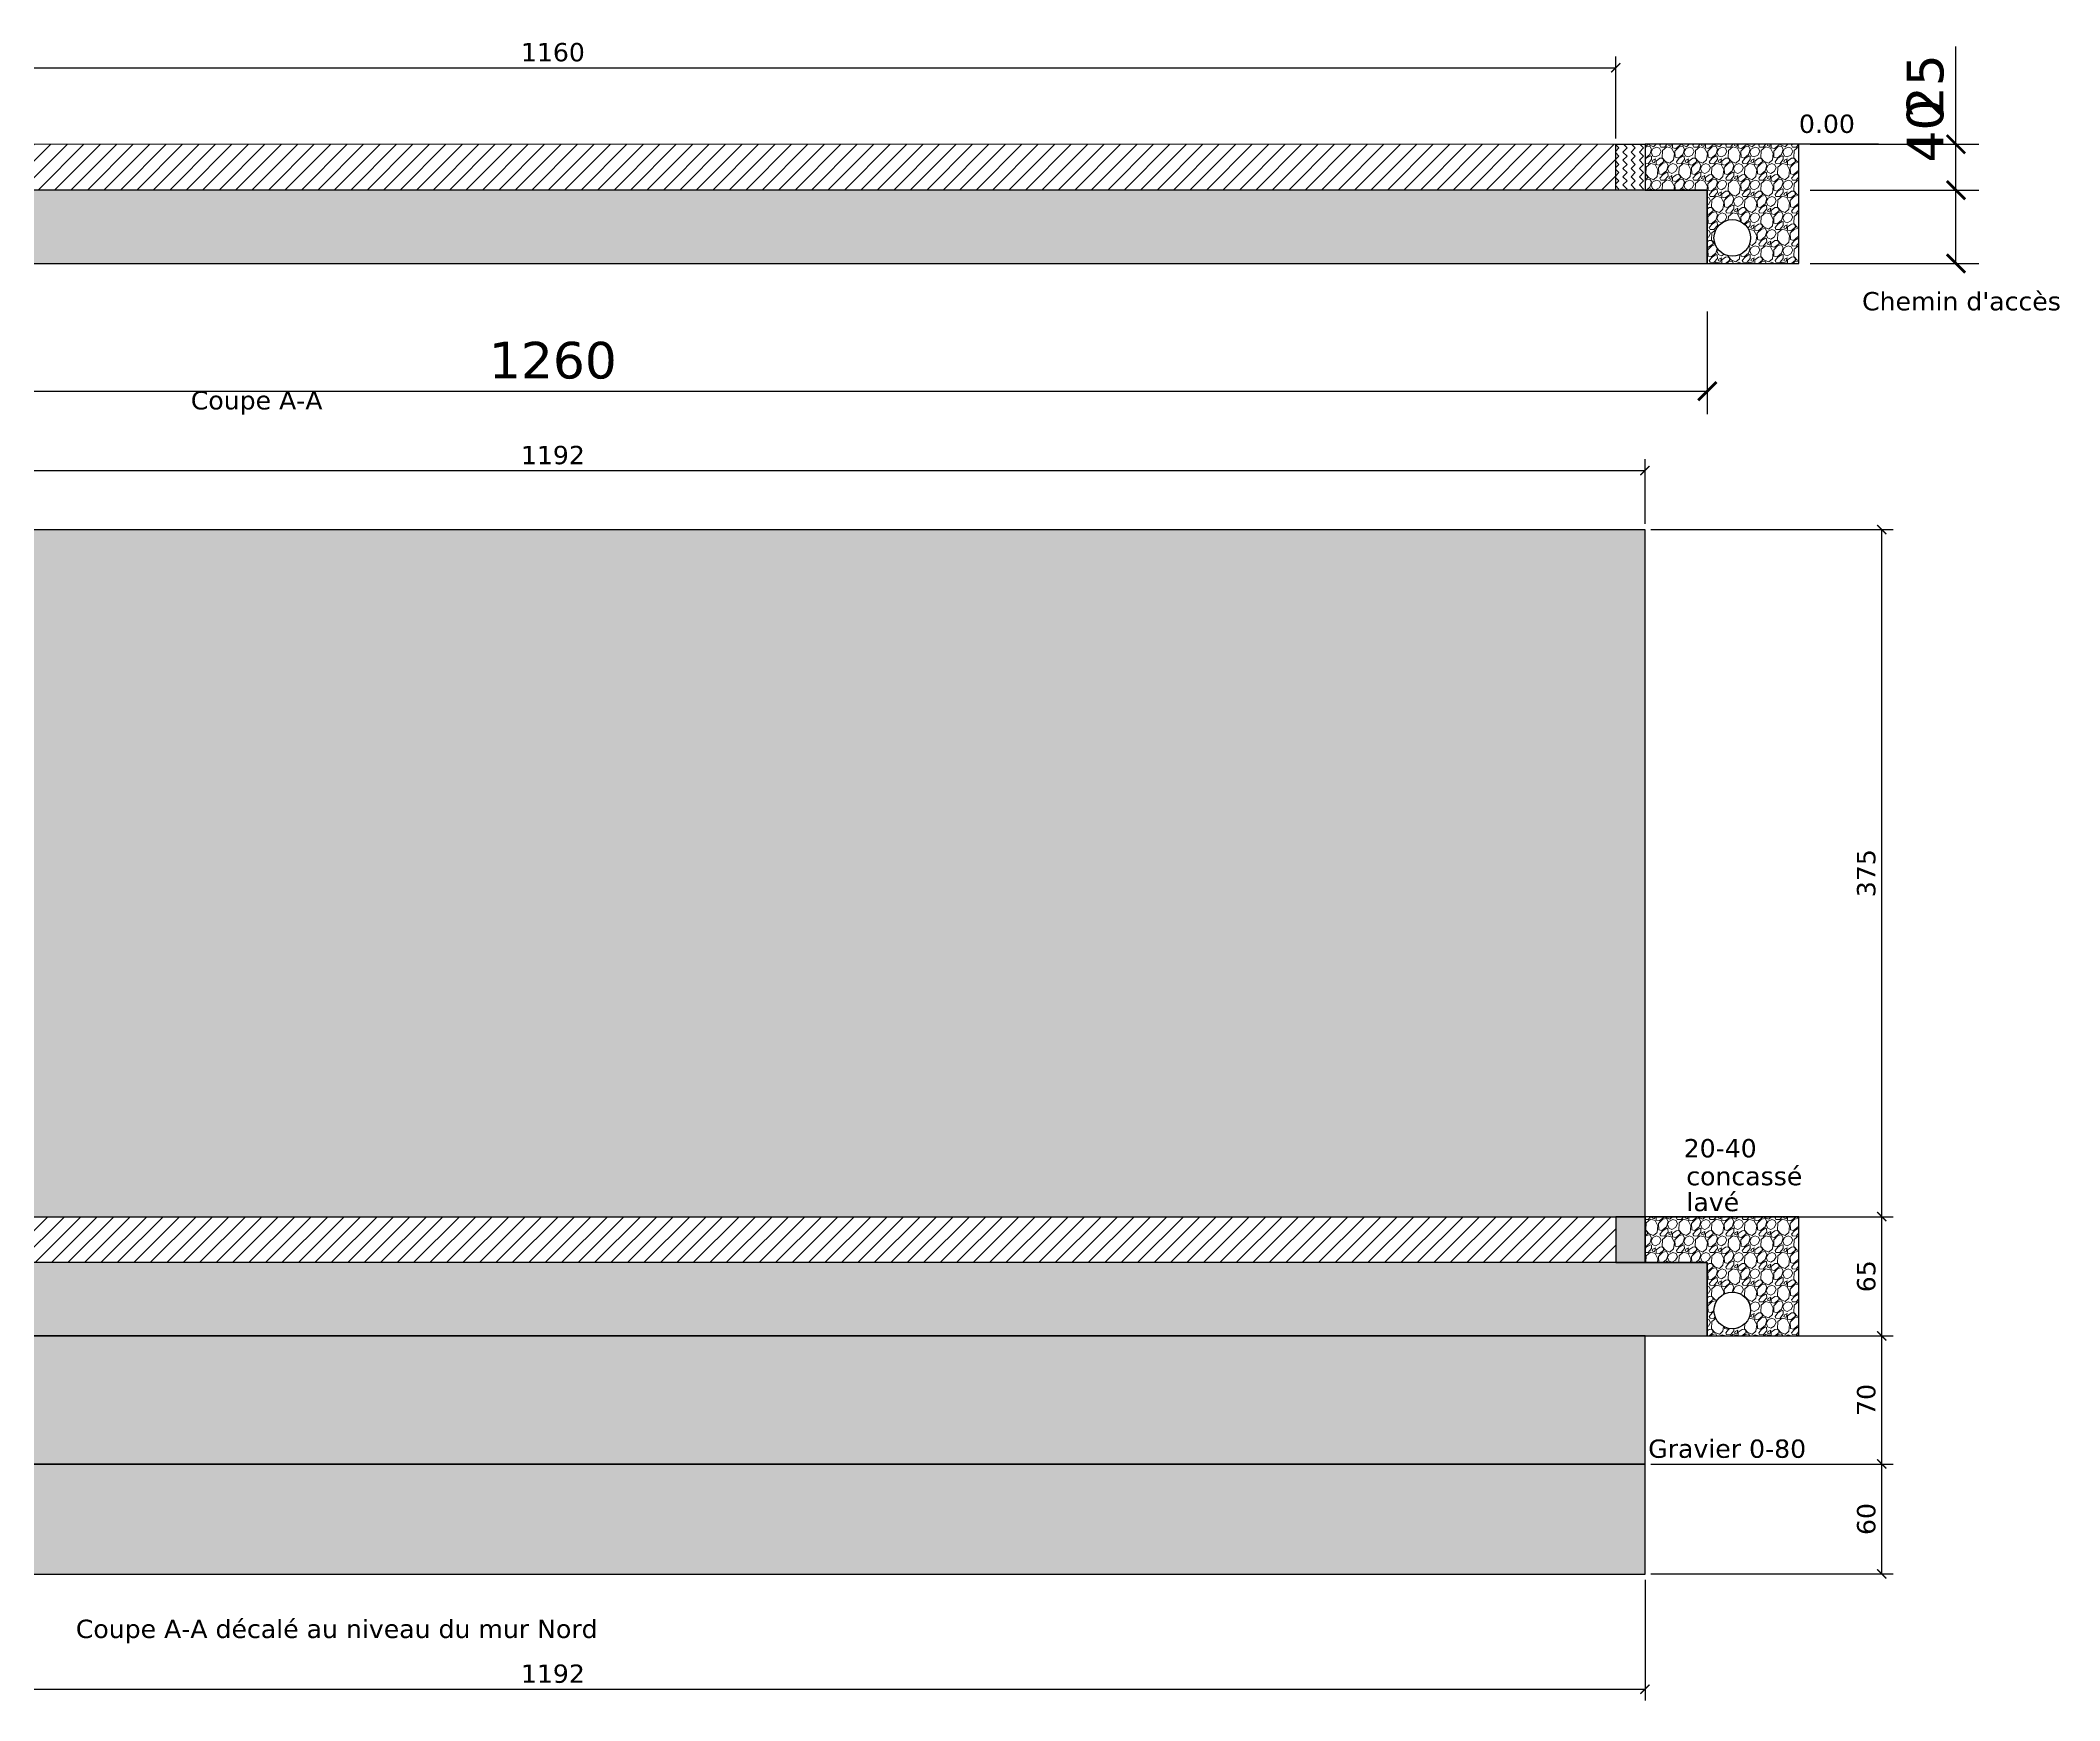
# Model space of a CAD drawing. Header units: centimetres. Extents: x -262314 to 1497847, y -126598 to 219599.
# Drawn here: x 68414 to 79434, y -113880 to -104819 of the extents above; entities that cross this region are included whole.
import ezdxf

# ---------------------------------------------------------------- set-up
doc = ezdxf.new("R2010")
doc.units = ezdxf.units.CM
doc.header["$PDMODE"] = 34
doc.header["$PDSIZE"] = 100
for name, color, linetype in [('Dimensions', 6, 'Continuous'), ('Gravier', 120, 'Continuous'), ('Isolant pourtour radier', 36, 'Continuous'), ('Misapor', 4, 'Continuous'), ('Mur de soutenement-fondations', 242, 'Continuous'), ('Title Block', 250, 'Continuous')]:
    doc.layers.add(name, color=color, linetype=linetype)
doc.layers.add('hatches', color=253, linetype='Continuous', lineweight=5)
doc.styles.add('Seb', font='Verdana.ttf')
doc.dimstyles.new('d', dxfattribs={"dimtxt": 1, "dimasz": 1, "dimexe": 1.25, "dimexo": 0.625, "dimtad": 1, "dimdec": 1, "dimlfac": 0.1, "dimtxsty": 'Seb', "dimblk": 'ARCHTICK', "dimblk1": 'ARCHTICK', "dimblk2": 'ARCHTICK', "dimcen": 2.5, "dimclrd": 256, "dimclre": 256, "dimadec": 0, "dimazin": 0, "dimtfac": 1, "dimtdec": 1, "dimtmove": 0, "dimatfit": 3, "dimldrblk": 'ARCHTICK', "dimfxl": 1, "dimlwd": -1, "dimlwe": -1, "dimarcsym": 0})
pattern_1 = [(95, (-7e-12, -38153.97), (140.09465, 117.55338), [19.05, -209.55]), (40, (-7e-12, -38153.97), (-160.01845, 110.17673), [15.24, -167.6406]), (145.45144, (11.67, -38144.18), (-19.9238, 227.7301), [16.19, -178.09024]), (91.1842, (-35.92, -38118.05), (221.41024, 161.9534), [28.575, -314.325]), (141.63556, (-17.47, -38104.56), (-7.0866, 342.82676), [24.285, -267.1356]), (36.18415, (-35.92, -38118.05), (-7.0866, 342.8268), [22.86, -251.4597]), (66, (-8.98, -38109.07), (179.51998, 34.89515), [19.05, -209.55]), (11, (-8.98, -38109.07), (-86.53993, 173.9412), [15.24, -167.64]), (116.45145, (5.98, -38106.16), (92.98005, 208.83634), [16.19, -178.08994]), (82.5, (-7e-12, -38153.97), (-57.60547, 61.973414), [0, -165.608, 0, -170.18, 0, -168.275]), (52.5, (-7e-12, -38153.97), (-23.58973, 118.087), [0, -97.028, 0, -161.798, 0, -64.135]), (12.5, (-40.05, -38194.024), (99.927863, 91.826196), [0, -63.5, 0, -198.12, 0, -262.89]), (2.5, (-58.01, -38211.98), (86.7639, 122.72239), [0, -82.55, 0, -131.572, 0, -186.69])]

# ---------------------------------------------------------------- blocks, each defined once
blk = doc.blocks.new('_ArchTick')
at = {"color": 0, "linetype": 'ByBlock', "const_width": 0.15}
blk.add_lwpolyline([(-0.5, -0.5), (0.5, 0.5)], dxfattribs=at)
blk = doc.blocks.new('*D161')
at = {"layer": 'Defpoints', "color": 0, "transparency": 16777216}
for p in [(64911, -106236), (77511, -106236), (77511, -106733)]:
    blk.add_point(p, dxfattribs=at)
at = {"layer": 'Dimensions', "transparency": 16777216}
for p, q in [((64911, -106298), (64911, -106858)), ((77511, -106298), (77511, -106858)), ((64911, -106733), (77511, -106733))]:
    blk.add_line(p, q, dxfattribs=at)
at = {"layer": 'Dimensions', "transparency": 16777216, "xscale": 100, "yscale": 100, "zscale": 100, "rotation": 180}
blk.add_blockref('_ArchTick', (64911, -106733), dxfattribs=at)
at = {"layer": 'Dimensions', "transparency": 16777216, "xscale": 100, "yscale": 100, "zscale": 100}
blk.add_blockref('_ArchTick', (77511, -106733), dxfattribs=at)
at = {"layer": 'Dimensions', "color": 0, "transparency": 16777216, "insert": (71211, -106566), "char_height": 200, "attachment_point": 5, "style": 'Seb'}
blk.add_mtext('1260', dxfattribs=at)
blk = doc.blocks.new('*D163')
at = {"layer": 'Defpoints', "color": 0, "transparency": 16777216}
for p in [(78011, -105636), (78868, -105636), (78011, -106036)]:
    blk.add_point(p, dxfattribs=at)
at = {"layer": 'Dimensions', "transparency": 16777216}
for p, q in [((78868, -105636), (78868, -105086)), ((78073, -105636), (78993, -105636)), ((78868, -106036), (78868, -105636)), ((78073, -106036), (78993, -106036))]:
    blk.add_line(p, q, dxfattribs=at)
at = {"layer": 'Dimensions', "transparency": 16777216, "xscale": 100, "yscale": 100, "zscale": 100}
for p, rotation in [((78868, -105636), 90), ((78868, -106036), 270)]:
    blk.add_blockref('_ArchTick', p, dxfattribs=dict(at, rotation=rotation))
at = {"layer": 'Dimensions', "color": 0, "transparency": 16777216, "insert": (78701, -105311), "char_height": 200, "attachment_point": 5, "rotation": 90, "style": 'Seb'}
blk.add_mtext('40', dxfattribs=at)
blk = doc.blocks.new('*D164')
at = {"layer": 'Defpoints', "color": 0, "transparency": 16777216}
for p in [(78011, -105386), (78868, -105386), (78011, -105636)]:
    blk.add_point(p, dxfattribs=at)
at = {"layer": 'Dimensions', "transparency": 16777216}
for p, q in [((78868, -105386), (78868, -104852)), ((78073, -105386), (78993, -105386)), ((78868, -105636), (78868, -105386)), ((78073, -105636), (78993, -105636))]:
    blk.add_line(p, q, dxfattribs=at)
at = {"layer": 'Dimensions', "transparency": 16777216, "xscale": 100, "yscale": 100, "zscale": 100}
for p, rotation in [((78868, -105386), 90), ((78868, -105636), 270)]:
    blk.add_blockref('_ArchTick', p, dxfattribs=dict(at, rotation=rotation))
at = {"layer": 'Dimensions', "color": 0, "transparency": 16777216, "insert": (78701, -105069), "char_height": 200, "attachment_point": 5, "rotation": 90, "style": 'Seb'}
blk.add_mtext('25', dxfattribs=at)
blk = doc.blocks.new('*D168')
at = {"layer": 'Defpoints', "color": 0}
for p in [(77011, -104968), (65411, -105386), (77011, -105386)]:
    blk.add_point(p, dxfattribs=at)
at = {"layer": 'Dimensions'}
for p, q in [((65411, -105355), (65411, -104906)), ((65411, -104968), (77011, -104968)), ((77011, -105355), (77011, -104906))]:
    blk.add_line(p, q, dxfattribs=at)
at = {"layer": 'Dimensions', "xscale": 50, "yscale": 50, "zscale": 50, "rotation": 180}
blk.add_blockref('_ArchTick', (65411, -104968), dxfattribs=at)
at = {"layer": 'Dimensions', "xscale": 50, "yscale": 50, "zscale": 50}
blk.add_blockref('_ArchTick', (77011, -104968), dxfattribs=at)
at = {"layer": 'Dimensions', "color": 0, "insert": (71211, -104884), "char_height": 100, "attachment_point": 5, "style": 'Seb'}
blk.add_mtext('1160', dxfattribs=at)
blk = doc.blocks.new('*D178')
at = {"layer": 'Defpoints', "color": 0}
for p in [(65251, -113189), (77171, -113189), (77171, -113818)]:
    blk.add_point(p, dxfattribs=at)
at = {"layer": 'Dimensions'}
for p, q in [((65251, -113221), (65251, -113880)), ((77171, -113221), (77171, -113880)), ((65251, -113818), (77171, -113818))]:
    blk.add_line(p, q, dxfattribs=at)
at = {"layer": 'Dimensions', "xscale": 50, "yscale": 50, "zscale": 50, "rotation": 180}
blk.add_blockref('_ArchTick', (65251, -113818), dxfattribs=at)
at = {"layer": 'Dimensions', "xscale": 50, "yscale": 50, "zscale": 50}
blk.add_blockref('_ArchTick', (77171, -113818), dxfattribs=at)
at = {"layer": 'Dimensions', "color": 0, "insert": (71211, -113734), "char_height": 100, "attachment_point": 5, "style": 'Seb'}
blk.add_mtext('1192', dxfattribs=at)
blk = doc.blocks.new('*D172')
at = {"layer": 'Defpoints', "color": 0}
for p in [(77171, -107167), (65251, -107439), (77171, -107489)]:
    blk.add_point(p, dxfattribs=at)
at = {"layer": 'Dimensions'}
for p, q in [((65251, -107408), (65251, -107104)), ((77171, -107458), (77171, -107104)), ((65251, -107167), (77171, -107167))]:
    blk.add_line(p, q, dxfattribs=at)
at = {"layer": 'Dimensions', "xscale": 50, "yscale": 50, "zscale": 50, "rotation": 180}
blk.add_blockref('_ArchTick', (65251, -107167), dxfattribs=at)
at = {"layer": 'Dimensions', "xscale": 50, "yscale": 50, "zscale": 50}
blk.add_blockref('_ArchTick', (77171, -107167), dxfattribs=at)
at = {"layer": 'Dimensions', "color": 0, "insert": (71211, -107083), "char_height": 100, "attachment_point": 5, "style": 'Seb'}
blk.add_mtext('1192', dxfattribs=at)
blk = doc.blocks.new('*D183')
at = {"layer": 'Defpoints', "color": 0}
for p in [(77171, -112589), (78463, -112589), (77171, -113189)]:
    blk.add_point(p, dxfattribs=at)
at = {"layer": 'Dimensions'}
for p, q in [((77202, -112589), (78525, -112589)), ((78463, -113189), (78463, -112589)), ((77202, -113189), (78525, -113189))]:
    blk.add_line(p, q, dxfattribs=at)
at = {"layer": 'Dimensions', "xscale": 50, "yscale": 50, "zscale": 50}
for p, rotation in [((78463, -112589), 90), ((78463, -113189), 270)]:
    blk.add_blockref('_ArchTick', p, dxfattribs=dict(at, rotation=rotation))
at = {"layer": 'Dimensions', "color": 0, "insert": (78379, -112889), "char_height": 100, "attachment_point": 5, "rotation": 90, "style": 'Seb'}
blk.add_mtext('60', dxfattribs=at)
blk = doc.blocks.new('*D182')
at = {"layer": 'Defpoints', "color": 0}
for p in [(77171, -111889), (78463, -111889), (77171, -112589)]:
    blk.add_point(p, dxfattribs=at)
at = {"layer": 'Dimensions'}
for p, q in [((77202, -111889), (78525, -111889)), ((78463, -112589), (78463, -111889)), ((77202, -112589), (78525, -112589))]:
    blk.add_line(p, q, dxfattribs=at)
at = {"layer": 'Dimensions', "xscale": 50, "yscale": 50, "zscale": 50}
for p, rotation in [((78463, -111889), 90), ((78463, -112589), 270)]:
    blk.add_blockref('_ArchTick', p, dxfattribs=dict(at, rotation=rotation))
at = {"layer": 'Dimensions', "color": 0, "insert": (78379, -112239), "char_height": 100, "attachment_point": 5, "rotation": 90, "style": 'Seb'}
blk.add_mtext('70', dxfattribs=at)
blk = doc.blocks.new('*D181')
at = {"layer": 'Defpoints', "color": 0}
for p in [(78011, -111239), (78463, -111239), (78011, -111889)]:
    blk.add_point(p, dxfattribs=at)
at = {"layer": 'Dimensions'}
for p, q in [((78042, -111239), (78525, -111239)), ((78463, -111889), (78463, -111239)), ((78042, -111889), (78525, -111889))]:
    blk.add_line(p, q, dxfattribs=at)
at = {"layer": 'Dimensions', "xscale": 50, "yscale": 50, "zscale": 50}
for p, rotation in [((78463, -111239), 90), ((78463, -111889), 270)]:
    blk.add_blockref('_ArchTick', p, dxfattribs=dict(at, rotation=rotation))
at = {"layer": 'Dimensions', "color": 0, "insert": (78379, -111564), "char_height": 100, "attachment_point": 5, "rotation": 90, "style": 'Seb'}
blk.add_mtext('65', dxfattribs=at)
blk = doc.blocks.new('*D170')
at = {"layer": 'Defpoints', "color": 0}
for p in [(77171, -107489), (78463, -107489), (77171, -111239)]:
    blk.add_point(p, dxfattribs=at)
at = {"layer": 'Dimensions'}
for p, q in [((77202, -107489), (78525, -107489)), ((78463, -111239), (78463, -107489)), ((77202, -111239), (78525, -111239))]:
    blk.add_line(p, q, dxfattribs=at)
at = {"layer": 'Dimensions', "xscale": 50, "yscale": 50, "zscale": 50}
for p, rotation in [((78463, -107489), 90), ((78463, -111239), 270)]:
    blk.add_blockref('_ArchTick', p, dxfattribs=dict(at, rotation=rotation))
at = {"layer": 'Dimensions', "color": 0, "insert": (78379, -109364), "char_height": 100, "attachment_point": 5, "rotation": 90, "style": 'Seb'}
blk.add_mtext('375', dxfattribs=at)

msp = doc.modelspace()

# ---------------------------------------------------------------- hatches: boundary and pattern name
at = {"layer": 'Gravier'}
h = msp.add_hatch(dxfattribs=at)
h.set_pattern_fill('GRAVEL', color=256, scale=5, angle=45)
h.paths.add_polyline_path([(65250.98, -112589.44), (77170.98, -112589.44), (77170.98, -111889.44), (65250.98, -111889.44)])
h = msp.add_hatch(dxfattribs=at)
h.set_pattern_fill('GRAVEL', color=256, scale=5, angle=45)
h.paths.add_polyline_path([(65250.98, -112589.44), (77170.98, -112589.44), (77170.98, -111889.44), (65250.98, -111889.44)])
at = {"layer": 'hatches'}
h = msp.add_hatch(dxfattribs=at)
h.set_pattern_fill('ANSI31', color=256, scale=20)
h.paths.add_polyline_path([(65410.98, -105635.77), (77010.98, -105635.77), (77010.98, -105385.77), (65410.98, -105385.77)])
h = msp.add_hatch(dxfattribs=at)
h.set_pattern_fill('ZIGZAG', color=256, scale=10, angle=45)
h.set_pattern_definition([(45, (0, 0), (4e-15, 44.9012806), [31.75, -31.75]), (135, (22.45, 22.45), (-44.9012806, 4e-15), [31.75, -31.75])])
h.paths.add_polyline_path([(77010.98, -105385.77), (77170.98, -105385.77), (77170.98, -105635.77), (77010.98, -105635.77)])
h = msp.add_hatch(dxfattribs=at)
h.set_pattern_fill('GRAVEL', color=256, scale=5, angle=45)
h.paths.add_polyline_path([(77747.36, -105896.88, 1), (77547.36, -105896.88, 1)], flags=16)
h.paths.add_polyline_path([(77510.98, -106035.77), (78010.98, -106035.77), (78010.98, -105385.77), (77170.98, -105385.77), (77170.98, -105635.77), (77510.98, -105635.77)])
h = msp.add_hatch(dxfattribs=at)
h.set_pattern_fill('HONEY', color=256, scale=10, angle=45)
h.set_pattern_definition([(45, (-1e-11, -36000), (14.233136, 53.118785), [31.75, -63.5]), (165, (-1e-11, -36000), (-53.118785, -14.2331355), [31.75, -63.5]), (105, (-1e-11, -36000), (-38.8856496, 38.88565), [-63.5, 31.75])])
h.paths.add_polyline_path([(65410.98, -105635.77), (64910.98, -105635.77), (64910.98, -106035.77), (77510.98, -106035.77), (77510.98, -105635.77)])
h = msp.add_hatch(dxfattribs=at)
h.set_pattern_fill('AR-CONC', color=256, angle=45)
h.set_pattern_definition(pattern_1)
h.paths.add_polyline_path([(65250.98, -111239.44), (65410.98, -111239.44), (77010.98, -111239.44), (77170.98, -111239.44), (77170.98, -107489.44), (65250.98, -107489.44)])
h = msp.add_hatch(dxfattribs=at)
h.set_pattern_fill('ZIGZAG', color=256, scale=10, angle=45)
h.set_pattern_definition([(45, (-7e-12, -38153.973), (4e-15, 44.901281), [31.75, -31.75]), (135, (22.45, -38131.522), (-44.901281, 4e-15), [31.75, -31.75])])
h.paths.add_polyline_path([(77170.98, -111239.44), (77010.98, -111239.44), (77010.98, -111489.44), (77170.98, -111489.44)])
h.paths.add_polyline_path([(65250.98, -111489.44), (65410.98, -111489.44), (65410.98, -111239.44), (65250.98, -111239.44)])
h = msp.add_hatch(dxfattribs=at)
h.set_pattern_fill('ANSI31', color=256, scale=20)
h.paths.add_polyline_path([(65410.98, -111489.44), (77010.98, -111489.44), (77010.98, -111239.44), (65410.98, -111239.44)])
h = msp.add_hatch(dxfattribs=at)
h.set_pattern_fill('GRAVEL', color=256, scale=5, angle=45)
h.set_pattern_definition([(273.0127875, (-25.145, 1216.339), (89.8025611, -1526.6435406), [17.08607, -1691.52418]), (229.969741, (-24.2467, 1199.277), (987.82816778, 1167.43330043), [29.32024, -2902.70244]), (177.510447, (-43.105, 1176.826), (1885.85378546, -89.8025605), [20.67408, -2046.73614]), (312.273689, (-55.6776, 1119.3525), (-1706.2486628, 1885.8537856), [26.70023, -2643.32187]), (337.833654, (-37.717, 1099.596), (-1526.6435406, 628.61792842), [26.18169, -2591.99039]), (42.273689, (-13.4704, 1089.7177), (-1885.8537856, -1706.2486628), [26.70023, -2643.32187]), (82.6942405, (6.286, 1107.678), (-269.40768351, -2065.45890786), [35.30968, -3495.65577]), (117.2553284, (10.7763, 1142.701), (-1347.03841794, 2604.27427523), [33.33598, -3300.26283]), (166.4295656, (-4.49, 1172.336), (-1885.85378546, 449.0128059), [26.79065, -2652.27728]), (220.236358, (-30.533, 1178.622), (1077.6307347, 898.0256119), [30.58566, -1498.69685]), (267.3974378, (-53.8815, 1158.8657), (-89.80256114, -2065.45890785), [39.5539, -3915.83863]), (183.814075, (34.125, 1207.359), (-1167.4332957, -89.8025611), [13.50023, -1336.52829]), (216.4692344, (20.6546, 1206.461), (1347.038418, 987.82817355), [25.6841, -2542.73195]), (270, (1e-14, 1191.195), (89.80256, -89.80256), [17.96047, -161.64466]), (248.19859, (-17.062, 1195.685), (269.4076837, 628.6179285), [9.67207, -957.53112]), (336.80141, (-20.655, 1186.704), (-359.210245, 179.6051224), [13.67828, -670.23765]), (75.963757, (-8.082, 1181.316), (89.8025612, 449.012806), [22.21598, -718.31491]), (206.56505, (-2.694, 1202.87), (269.407684, 89.802561), [16.06436, -385.5449]), (61.3895403, (-72.74, 1134.619), (628.61792847, 1167.43329574), [22.5044, -2227.94133]), (115.346176, (-61.964, 1154.3755), (628.61792843, -1347.0384182), [18.87995, -1869.11078]), (338.19859, (-20.655, 1220.83), (-628.6179285, 269.4076837), [19.344, -947.85918]), (28.6104597, (-2.694, 1213.645), (-1167.4332957, -628.61792856), [22.5044, -2227.94133]), (24.443955, (-17.062, 1078.941), (-628.6179285, -269.4076836), [21.70176, -1063.38672]), (339.7751406, (2.694, 1087.922), (-1436.84097966, 538.8153665), [18.18361, -1800.17967]), (111.80141, (70.046, 1131.925), (-269.4076837, 628.6179285), [19.344, -947.85918]), (62.3540246, (62.862, 1149.8854), (-808.2230508, -1526.64354063), [21.28914, -2107.6188]), (114.443955, (26.043, 1087.922), (269.4076836, -628.6179285), [10.85088, -1074.2376]), (146.309932, (64.658, 1126.537), (-449.012806, 269.4076836), [6.47573, -641.09975]), (210.963757, (59.27, 1130.13), (359.210245, 179.6051224), [26.18168, -497.45273]), (231.009006, (36.819, 1116.6585), (808.22305084, 987.82817336), [24.26335, -2402.06824]), (348.690068, (1e-14, 1173.234), (-269.407684, 89.802561), [18.31619, -439.58882]), (38.1572266, (17.9605, 1169.642), (1706.24866293, 1347.03841825), [31.97784, -3165.80045]), (105.945396, (43.105, 1189.399), (269.4076836, -987.8281733), [13.07541, -1294.46962]), (135, (39.51, 1201.97), (-179.60512, 1e-14), [7.62, -119.38]), (165.256437, (32.329, 1117.5565), (987.8281733, -269.4076837), [17.64335, -1746.69704]), (93.0127875, (15.266, 1122.047), (-89.8025611, 1526.6435406), [34.17214, -1674.43811]), (45, (13.47, 1156.17), (1e-14, 179.60512), [33.02, -93.98]), (10.3048465, (36.819, 1179.52), (1526.64354044, 269.40768446), [20.08048, -1987.96584]), (299.054604, (56.576, 1183.112), (269.4076836, -449.012806), [18.49145, -906.0825]), (252.6459754, (65.556, 1166.948), (-808.22305108, -2604.27427505), [30.10725, -2980.62322]), (220.4260787, (56.5756, 1138.211), (-1257.23585695, -1077.63073453), [31.85147, -3153.29232])])
h.paths.add_polyline_path([(77747.36, -111750.55, 1), (77547.36, -111750.55, 1)], flags=16)
h.paths.add_polyline_path([(77510.98, -111889.44), (78010.98, -111889.44), (78010.98, -111239.44), (77170.98, -111239.44), (77170.98, -111489.44), (77510.98, -111489.44)])
h = msp.add_hatch(dxfattribs=at)
h.set_pattern_fill('HONEY', color=256, scale=10, angle=45)
h.set_pattern_definition([(45, (-7e-12, -38153.973), (14.233136, 53.118785), [31.75, -63.5]), (165, (-7e-12, -38153.973), (-53.118785, -14.2331355), [31.75, -63.5]), (105, (-7e-12, -38153.973), (-38.8856496, 38.88565), [-63.5, 31.75])])
h.paths.add_polyline_path([(65250.98, -111489.44), (65250.98, -111889.44), (77510.98, -111889.44), (77510.98, -111489.44)])
h = msp.add_hatch(dxfattribs=at)
h.set_pattern_fill('GRAVEL', color=256, scale=5, angle=45)
h.paths.add_polyline_path([(65250.98, -112589.44), (77170.98, -112589.44), (77170.98, -111889.44), (65250.98, -111889.44)])
h = msp.add_hatch(dxfattribs=at)
h.set_pattern_fill('GRAVEL', color=256, scale=5)
h.set_pattern_definition([(228.0127875, (-12964.186, -40835.037), (-1016.0000001, -1142.9999999), [17.08607, -1691.52418]), (184.969741, (-12975.616, -40847.737), (1523.9999994, 127.00000723), [29.32024, -2902.70244]), (132.510447, (-13004.826, -40850.277), (1270.00000054, -1396.9999995), [20.67408, -2046.73614]), (267.273689, (-13054.356, -40882.027), (127.00000027, 2540), [26.70023, -2643.32187]), (292.833654, (-13055.626, -40908.697), (-635.00000005, 1523.99999998), [26.18168, -2591.99039]), (357.273689, (-13045.466, -40932.827), (-2540, 127.00000027), [26.70023, -2643.32187]), (37.6942405, (-13018.796, -40934.097), (-1650.99999993, -1270.0000001), [35.30968, -3495.65577]), (72.2553284, (-12990.856, -40912.507), (889.00000024, 2793.99999992), [33.33598, -3300.26283]), (121.4295656, (-12980.696, -40880.757), (-1016.00000014, 1650.9999999), [26.79065, -2652.27728]), (175.236358, (-12994.666, -40857.897), (1397, -127.0000002), [30.58566, -1498.69685]), (222.397438, (-13025.146, -40855.357), (-1523.99999995, -1397.00000005), [39.5539, -3915.83863]), (138.814075, (-12928.626, -40883.297), (-889, 762), [13.50023, -1336.52829]), (171.4692344, (-12938.786, -40874.407), (1651.00000004, -253.9999997), [25.6841, -2542.73195]), (225, (-12964.19, -40870.6), (-2e-14, -127), [17.96047, -161.64466]), (203.19859, (-12973.076, -40855.357), (635, 254), [9.67207, -957.53112]), (291.80141, (-12981.966, -40859.167), (-127, 381), [13.67828, -670.23765]), (30.963757, (-12976.886, -40871.867), (381, 254), [22.21598, -718.31491]), (161.56505, (-12957.836, -40860.437), (254, -127), [16.06436, -385.5449]), (16.38954, (-13055.626, -40859.167), (1270, 381), [22.5044, -2227.94133]), (70.346176, (-13034.036, -40852.817), (-508.00000005, -1397), [18.87995, -1869.11078]), (293.19859, (-12957.836, -40835.037), (-254, 635), [19.344, -947.85918]), (343.61046, (-12950.216, -40852.817), (-1270.00000003, 380.9999999), [22.5044, -2227.94133]), (339.443955, (-13055.626, -40937.907), (-635, 254), [21.70176, -1063.38672]), (294.775141, (-13035.306, -40945.527), (-635.00000076, 1396.99999966), [18.1836, -1800.17967]), (66.80141, (-12956.566, -40962.037), (254, 635), [19.344, -947.85918]), (17.354025, (-12948.946, -40944.257), (-1650.99999997, -508.0000001), [21.28914, -2107.6188]), (69.443955, (-13018.796, -40962.037), (-254, -635), [10.85088, -1074.2376]), (101.309932, (-12964.186, -40962.037), (-127, 508), [6.47573, -641.09975]), (165.963757, (-12965.456, -40955.687), (381, -127), [26.18169, -497.45273]), (186.009006, (-12990.856, -40949.337), (1270, 127.00000007), [24.26335, -2402.06824]), (303.690068, (-12976.886, -40883.297), (-127, 254), [18.3162, -439.58882]), (353.1572266, (-12966.726, -40898.537), (2159.00000001, -253.99999989), [31.97784, -3165.80045]), (60.945396, (-12934.976, -40902.347), (-508, -889), [13.07541, -1294.46962]), (90, (-12928.63, -40890.92), (-127, 127), [7.62, -119.38]), (120.256437, (-12993.396, -40945.527), (507.99999994, -889), [17.64335, -1746.69704]), (48.0127875, (-13002.286, -40930.287), (1016.0000001, 1142.9999999), [34.17214, -1674.43811]), (0, (-12979.43, -40904.89), (127, 127), [33.02, -93.98]), (325.3048465, (-12946.406, -40904.887), (1270.0000005, -888.9999993), [20.08048, -1987.96584]), (254.054604, (-12929.896, -40916.317), (-127, -508), [18.49145, -906.0825]), (207.6459754, (-12934.976, -40934.097), (-2413.0000001, -1269.99999983), [30.10725, -2980.62322]), (175.4260787, (-12961.646, -40948.067), (-1651, 127), [31.85147, -3153.29232])])
h.paths.add_polyline_path([(65250.98, -112589.44), (77170.98, -112589.44), (77170.98, -111889.44), (65250.98, -111889.44)])
h = msp.add_hatch(dxfattribs=at)
h.set_pattern_fill('AR-CONC', color=256, angle=45)
h.set_pattern_definition(pattern_1)
h.paths.add_polyline_path([(65250.98, -113189.44), (77170.98, -113189.44), (77170.98, -112589.44), (65250.98, -112589.44)])
at = {"layer": 'Mur de soutenement-fondations'}
h = msp.add_hatch(dxfattribs=at)
h.set_pattern_fill('GRAVEL', color=256, scale=5, angle=45)
h.paths.add_polyline_path([(65250.98, -112589.44), (77170.98, -112589.44), (77170.98, -111889.44), (65250.98, -111889.44)])

# ---------------------------------------------------------------- linework, layer by layer
at = {"layer": 'Gravier'}
for points in [[(77510.98, -106035.77), (78010.98, -106035.77), (78010.98, -105385.77), (77170.98, -105385.77), (77170.98, -105635.77), (77510.98, -105635.77)], [(77510.98, -111889.44), (78010.98, -111889.44), (78010.98, -111239.44), (77170.98, -111239.44), (77170.98, -111489.44), (77510.98, -111489.44)], [(65250.98, -112589.44), (77170.98, -112589.44), (77170.98, -111889.44), (65250.98, -111889.44)]]:
    msp.add_lwpolyline(points, close=True, dxfattribs=at)
for centre in [(77647.36, -105896.88), (77647.36, -111750.55)]:
    msp.add_circle(centre, 100, dxfattribs=at)
at = {"layer": 'hatches'}
msp.add_lwpolyline([(65410.98, -105635.77), (77010.98, -105635.77), (77010.98, -105385.77), (65410.98, -105385.77)], close=True, dxfattribs=at)
at = {"layer": 'Isolant pourtour radier'}
for points in [[(77010.98, -105385.77), (77170.98, -105385.77), (77170.98, -105635.77), (77010.98, -105635.77)], [(77170.98, -111239.44), (77010.98, -111239.44), (77010.98, -111489.44), (77170.98, -111489.44)]]:
    msp.add_lwpolyline(points, close=True, dxfattribs=at)
at = {"layer": 'Misapor'}
msp.add_lwpolyline([(65410.98, -105635.77), (64910.98, -105635.77), (64910.98, -106035.77), (77510.98, -106035.77), (77510.98, -105635.77), (65410.98, -105635.77)], dxfattribs=at)
msp.add_lwpolyline([(65250.98, -111489.44), (65250.98, -111889.44), (77510.98, -111889.44), (77510.98, -111489.44)], close=True, dxfattribs=at)
at = {"layer": 'Mur de soutenement-fondations'}
msp.add_lwpolyline([(65250.98, -111239.44), (65410.98, -111239.44), (65410.98, -111239.44), (77010.98, -111239.44), (77010.98, -111239.44), (77170.98, -111239.44), (77170.98, -107489.44), (65250.98, -107489.44)], close=True, dxfattribs=at)
msp.add_lwpolyline([(65250.98, -113189.44), (77170.98, -113189.44), (77170.98, -112589.44), (65250.98, -112589.44), (65250.98, -113189.44)], dxfattribs=at)
at = {"layer": 'Title Block'}
msp.add_line((78445.38, -105385.77), (78010.98, -105385.77), dxfattribs=at)

# ---------------------------------------------------------------- texts
at = {"layer": 'Title Block', "style": 'Seb'}
for s, p in [('0.00', (78010.98, -105323.77)), ("Chemin d'accès", (78355.37, -106292.26)), ('20-40', (77381.94, -110915.07)), ('concassé', (77396.12, -111067.36)), ('lavé', (77397.13, -111208.77)), ('Gravier 0-80', (77188.47, -112554.98)), ('Coupe A-A décalé au niveau du mur Nord', (68607.6, -113538.53))]:
    msp.add_text(s, height=100, dxfattribs=at).set_placement(p)
at = {"layer": 'Title Block', "insert": (69234.97, -106733.05), "char_height": 100, "attachment_point": 1, "style": 'Seb'}
msp.add_mtext_dynamic_manual_height_columns('Coupe A-A', width=1314.4677, gutter_width=500, heights=[0], dxfattribs=at)

# ---------------------------------------------------------------- dimensions: what is measured, and where the dimension line sits
at = {"layer": 'Dimensions'}
for base, p1, p2, picture, middle in [((77010.98, -104968.05), (65410.98, -105385.77), (77010.98, -105385.77), '*D168', (71210.98, -104884.42)), ((77510.98, -106733.05), (64910.98, -106235.77), (77510.98, -106235.77), '*D161', (71210.98, -106565.78)), ((77170.98, -113817.65), (65250.98, -113189.44), (77170.98, -113189.44), '*D178', (71210.98, -113734.02))]:
    dim = msp.add_linear_dim(base=base, p1=p1, p2=p2, dimstyle='d', override={"dimtxt": 2}, dxfattribs=at)
    dim.commit()
    dim.dimension.update_dxf_attribs({"geometry": picture, "text_midpoint": middle})
for base, p1, p2, picture, middle in [((78868.25, -105385.77), (78010.98, -105635.77), (78010.98, -105385.77), '*D164', (78700.98, -105068.8)), ((78868.25, -105635.77), (78010.98, -106035.77), (78010.98, -105635.77), '*D163', (78700.98, -105310.75)), ((78462.75, -107489.44), (77170.98, -111239.44), (77170.98, -107489.44), '*D170', (78379.12, -109364.44)), ((78462.75, -111239.44), (78010.98, -111889.44), (78010.98, -111239.44), '*D181', (78379.12, -111564.44)), ((78462.75, -111889.44), (77170.98, -112589.44), (77170.98, -111889.44), '*D182', (78379.12, -112239.44)), ((78462.75, -112589.44), (77170.98, -113189.44), (77170.98, -112589.44), '*D183', (78379.12, -112889.44))]:
    dim = msp.add_linear_dim(base=base, p1=p1, p2=p2, angle=90, dimstyle='d', override={"dimtxt": 2}, dxfattribs=at)
    dim.commit()
    dim.dimension.update_dxf_attribs({"geometry": picture, "text_midpoint": middle})
dim = msp.add_linear_dim(base=(77170.98, -107166.88), p1=(65250.98, -107439.44), p2=(77170.98, -107489.44), dimstyle='d', override={"dimtxt": 2}, dxfattribs=at)
dim.commit()
dim.dimension.update_dxf_attribs({"geometry": '*D172', "text_midpoint": (71210.98, -107166.88), "dimtype": 160})

doc.saveas('drawing.dxf')
